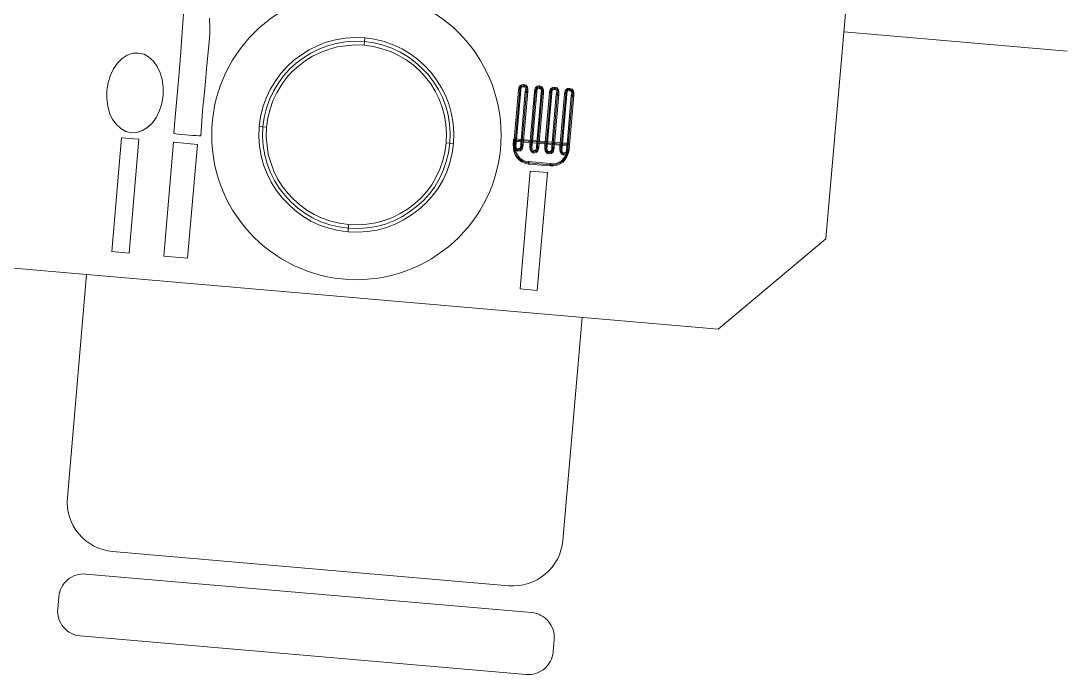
# Model space of a CAD drawing. Header units: millimetres. Extents: x 27 to 3754, y 31 to 1224.
# Drawn here: x 303.7 to 390.5, y 791.9 to 846.2 of the extents above; entities that cross this region are included whole.
import ezdxf

# ---------------------------------------------------------------- set-up
doc = ezdxf.new("R2010")
doc.units = ezdxf.units.MM
doc.layers.add('forniture', color=253, linetype='Continuous', lineweight=9)
doc.styles.add('DIM', font='Arial')

# ---------------------------------------------------------------- blocks, each defined once
blk = doc.blocks.new('b62', base_point=(157.3746, 791.9181))
at = {"layer": 'forniture'}
for p, q in [((370.487288, 828.095672), (377.067031, 904.132074)), ((390.489118, 843.683725), (371.974824, 845.285843)), ((193.042705, 835.168978), (361.555812, 820.586844)), ((361.555812, 820.586844), (370.487288, 828.095672)), ((307.550228, 806.607238), (309.152346, 825.121532)), ((348.650986, 803.05062), (350.253104, 821.564914)), ((344.185248, 799.296206), (311.304642, 802.1415)), ((346.062455, 797.063337), (309.071773, 800.264293)), ((306.749989, 797.359567), (306.838904, 798.387086)), ((345.617878, 791.925742), (308.627196, 795.126699)), ((347.850747, 793.802949), (347.939662, 794.830468))]:
    blk.add_line(p, q, dxfattribs=at)
at = {"layer": 'forniture', "flags": 128}
for points in [[(317.2134, 847.118206), (317.140195, 846.03457), (317.059923, 844.869283), (316.972586, 843.622346), (316.852471, 842.234287), (316.659935, 840.009309), (316.47623, 837.886395), (316.384378, 836.824938), (316.709214, 836.776264), (317.035816, 836.748001), (317.362418, 836.719739), (317.668608, 836.693243), (317.954385, 836.668514), (318.221515, 836.665963), (318.446054, 836.646533), (318.629768, 836.630636), (318.680011, 837.448907), (318.730254, 838.267179), (318.797377, 839.042859), (318.87608, 839.71471), (318.973232, 840.837405), (319.118076, 842.511241), (319.279799, 844.142485), (319.36282, 845.101879), (319.374202, 845.471073), (319.363405, 845.82162), (319.349076, 846.131343), (319.331214, 846.40024)], [(332.175673, 844.157654), (331.39646, 844.183951), (330.671419, 844.123299), (329.922433, 844.023588), (329.225853, 843.816515), (328.546153, 843.56685), (327.901979, 843.252414), (327.293331, 842.873208), (326.720209, 842.429231), (326.186146, 841.961308), (325.708022, 841.426848), (325.285837, 840.825852), (324.923123, 840.199143), (324.599468, 839.548489), (324.374343, 838.848178), (324.188277, 838.123922), (324.080329, 837.351774), (323.46795, 837.404766), (323.579431, 838.217739), (323.772562, 839.023646), (324.042045, 839.761249), (324.372766, 840.493554), (324.779838, 841.157555), (325.246381, 841.795844), (325.768863, 842.367596), (326.350817, 842.913636), (326.964764, 843.354081), (327.61777, 843.77058), (328.306303, 844.122308), (329.030361, 844.409265), (329.808591, 844.609273), (330.601935, 844.746277), (331.408626, 844.799863), (332.228665, 844.770033), (332.175673, 844.157654)], [(330.861479, 828.970654), (330.068919, 829.080368), (329.32425, 829.2682), (328.58488, 829.51727), (327.893401, 829.844458), (327.248046, 830.229351), (326.648816, 830.671949), (326.09571, 831.172253), (325.586962, 831.709848), (325.124339, 832.305149), (324.726486, 832.935976), (324.393404, 833.602329), (324.126859, 834.324621), (323.921552, 835.041614), (323.803195, 835.812779), (323.746075, 836.578645), (323.774139, 837.37827), (323.883854, 838.17083), (324.073453, 838.935912), (324.320756, 839.654869), (324.647944, 840.346348), (325.032837, 840.991703), (325.477202, 841.611346), (325.977505, 842.164452), (326.535513, 842.671433), (327.129048, 843.113644), (327.759875, 843.511497), (328.426228, 843.844579), (329.128107, 844.11289), (329.865512, 844.316431), (330.636677, 844.434788), (331.402543, 844.491907), (332.202169, 844.463844), (332.994729, 844.354129), (333.739398, 844.166297), (334.478768, 843.917227), (335.170247, 843.590039), (335.815602, 843.205146), (336.414832, 842.762548), (336.967938, 842.262244), (337.476686, 841.724649), (337.939309, 841.129348), (338.337162, 840.498521), (338.668477, 839.811755), (338.936789, 839.109876), (339.140329, 838.372471), (339.260453, 837.621718), (339.315806, 836.83544), (339.287742, 836.035814), (339.178028, 835.243254), (338.990195, 834.498585), (338.741125, 833.759215), (338.415704, 833.088148), (338.029044, 832.422381), (337.586446, 831.823151), (337.086143, 831.270045), (336.528135, 830.763064), (335.9346, 830.320853), (335.303773, 829.923), (334.63742, 829.589918), (333.935541, 829.321607), (333.198135, 829.118066), (332.42697, 828.999709), (331.661105, 828.94259), (330.861479, 828.970654)], [(338.981553, 836.06231), (339.00785, 836.841523), (338.948964, 837.586976), (338.847487, 838.315549), (338.640413, 839.012129), (338.390748, 839.69183), (338.078079, 840.356416), (337.698873, 840.965064), (337.253129, 841.517774), (336.764794, 842.053603), (336.230334, 842.531727), (335.64975, 842.952146), (335.023042, 843.31486), (334.372388, 843.638515), (333.651664, 843.865406), (332.94782, 844.049706), (332.175673, 844.157654), (332.228665, 844.770033), (333.041637, 844.658552), (333.827132, 844.467187), (334.585148, 844.195938), (335.317452, 843.865217), (335.981453, 843.458145), (336.59933, 842.993368), (337.171082, 842.470886), (337.700242, 841.931524), (338.179746, 841.293631), (338.596244, 840.640625), (338.946206, 839.93168), (339.233164, 839.207622), (339.433172, 838.429392), (339.571942, 837.65646), (339.623762, 836.829357), (339.593932, 836.009318), (338.981553, 836.06231)], [(312.874387, 836.902452), (312.410196, 837.004317), (311.999194, 837.245537), (311.617437, 837.587055), (311.303984, 838.004923), (311.060601, 838.519556), (310.905933, 839.108774), (310.816036, 839.733518), (310.833502, 840.410667), (310.932618, 841.080751), (311.128498, 841.680766), (311.380317, 842.214243), (311.708487, 842.679417), (312.09083, 843.057641), (312.525578, 843.328503), (312.971908, 843.495535), (313.446697, 843.516146), (313.910889, 843.414281), (314.32189, 843.17306), (314.703647, 842.831543), (315.015334, 842.393262), (315.258718, 841.878629), (315.415152, 841.309824), (315.505048, 840.68508), (315.487583, 840.00793), (315.388467, 839.337846), (315.192586, 838.737832), (314.939001, 838.183942), (314.610831, 837.718768), (314.230255, 837.360957), (313.795506, 837.090095), (313.349177, 836.923063), (312.874387, 836.902452)], [(345.178729, 840.420629), (344.797189, 836.0115), (344.593062, 836.029164), (344.974603, 840.438293), (345.020727, 840.495998), (345.085498, 840.531524), (345.143203, 840.4854), (345.178729, 840.420629)], [(344.934976, 835.464874), (344.775208, 835.51983), (344.704156, 835.649371), (344.677462, 835.816205), (344.695126, 836.020332), (345.076666, 840.429461), (345.092563, 840.613175), (345.143987, 840.732118), (345.232703, 840.806703), (345.39777, 840.812984), (345.557539, 840.758028), (345.630357, 840.648899), (345.658818, 840.502478), (345.64292, 840.318764), (345.26138, 835.909635), (345.245483, 835.725921), (345.192293, 835.586566), (345.10181, 835.491568), (344.934976, 835.464874)], [(345.388938, 840.710921), (345.24605, 840.723286), (345.222105, 840.684227), (345.174214, 840.606109), (345.178729, 840.420629), (344.974603, 840.438293), (345.010913, 840.62024), (345.065869, 840.780008), (345.219356, 840.89012), (345.406602, 840.915047), (345.464308, 840.868923), (345.479421, 840.805919), (345.453709, 840.746447), (345.388938, 840.710921)], [(345.159317, 835.918467), (345.540857, 840.327596), (345.744984, 840.309932), (345.363443, 835.900803), (345.317319, 835.843098), (345.254315, 835.827984), (345.194843, 835.853696), (345.159317, 835.918467)], [(345.388938, 840.710921), (345.39777, 840.812984), (345.406602, 840.915047), (345.464308, 840.868923), (345.479421, 840.805919), (345.453709, 840.746447), (345.388938, 840.710921)], [(345.540857, 840.327596), (345.577167, 840.509543), (345.545174, 840.615139), (345.509648, 840.67991), (345.388938, 840.710921), (345.406602, 840.915047), (345.60543, 840.836146), (345.715541, 840.682659), (345.740468, 840.495412), (345.744984, 840.309932), (345.698859, 840.252227), (345.635855, 840.237114), (345.576383, 840.262825), (345.540857, 840.327596)], [(346.503784, 840.285401), (346.122244, 835.876272), (345.918117, 835.893936), (346.299657, 840.303065), (346.345782, 840.36077), (346.410553, 840.396296), (346.468258, 840.350172), (346.503784, 840.285401)], [(346.237852, 835.311), (346.098497, 835.36419), (346.029211, 835.514144), (346.002517, 835.680977), (346.02018, 835.885104), (346.401721, 840.294233), (346.417618, 840.477947), (346.469042, 840.59689), (346.557758, 840.671475), (346.702413, 840.679523), (346.862181, 840.624566), (346.935, 840.515437), (346.96346, 840.369016), (346.947563, 840.185303), (346.564256, 835.755761), (346.548359, 835.572047), (346.495169, 835.432691), (346.404686, 835.337694), (346.237852, 835.311)], [(346.693581, 840.577459), (346.591518, 840.586291), (346.54716, 840.548999), (346.499269, 840.470881), (346.503784, 840.285401), (346.299657, 840.303065), (346.335968, 840.485012), (346.390924, 840.64478), (346.523998, 840.756658), (346.711245, 840.781586), (346.76895, 840.735461), (346.784063, 840.672457), (346.758351, 840.612985), (346.693581, 840.577459)], [(346.462193, 835.764593), (346.845499, 840.194134), (347.049626, 840.176471), (346.666319, 835.746929), (346.620195, 835.689224), (346.557191, 835.67411), (346.497719, 835.699822), (346.462193, 835.764593)], [(346.693581, 840.577459), (346.702413, 840.679523), (346.711245, 840.781586), (346.76895, 840.735461), (346.784063, 840.672457), (346.758351, 840.612985), (346.693581, 840.577459)], [(346.845499, 840.194134), (346.88181, 840.376082), (346.849816, 840.481678), (346.81429, 840.546448), (346.693581, 840.577459), (346.711245, 840.781586), (346.910072, 840.702684), (347.020183, 840.549197), (347.045111, 840.361951), (347.049626, 840.176471), (347.003501, 840.118765), (346.940497, 840.103652), (346.881026, 840.129364), (346.845499, 840.194134)], [(347.750721, 840.198064), (347.369181, 835.788935), (347.165054, 835.806599), (347.546595, 840.215728), (347.592719, 840.273433), (347.65749, 840.308959), (347.715195, 840.262835), (347.750721, 840.198064)], [(347.506968, 835.242309), (347.367613, 835.295499), (347.276148, 835.426806), (347.249454, 835.59364), (347.267118, 835.797767), (347.648658, 840.206896), (347.664555, 840.39061), (347.715979, 840.509553), (347.825108, 840.582371), (347.969762, 840.590419), (348.129531, 840.535463), (348.202349, 840.426334), (348.23081, 840.279913), (348.214912, 840.096199), (347.833372, 835.68707), (347.817475, 835.503356), (347.764285, 835.364), (347.673802, 835.269003), (347.506968, 835.242309)], [(347.960931, 840.488356), (347.838455, 840.498954), (347.794097, 840.461662), (347.746206, 840.383544), (347.750721, 840.198064), (347.546595, 840.215728), (347.582905, 840.397675), (347.637861, 840.557443), (347.811761, 840.665788), (347.978594, 840.692482), (348.036299, 840.646358), (348.051413, 840.583354), (348.025701, 840.523882), (347.960931, 840.488356)], [(347.960931, 840.488356), (347.969762, 840.590419), (347.978594, 840.692482), (348.036299, 840.646358), (348.051413, 840.583354), (348.025701, 840.523882), (347.960931, 840.488356)], [(348.112849, 840.105031), (348.149159, 840.286978), (348.117166, 840.392574), (348.08164, 840.457345), (347.960931, 840.488356), (347.978594, 840.692482), (348.177422, 840.61358), (348.287533, 840.460094), (348.31246, 840.272847), (348.316976, 840.087367), (348.270851, 840.029662), (348.207847, 840.014548), (348.148375, 840.04026), (348.112849, 840.105031)], [(348.995892, 840.090314), (348.614352, 835.681185), (348.410225, 835.698849), (348.791765, 840.107978), (348.83789, 840.165683), (348.90266, 840.201209), (348.960366, 840.155085), (348.995892, 840.090314)], [(348.752139, 835.134559), (348.592371, 835.189515), (348.521319, 835.319057), (348.494624, 835.485891), (348.512288, 835.690017), (348.893828, 840.099146), (348.909726, 840.28286), (348.96115, 840.401803), (349.049866, 840.476388), (349.214933, 840.482669), (349.374701, 840.427713), (349.44752, 840.318584), (349.475981, 840.172163), (349.460083, 839.988449), (349.078543, 835.57932), (349.062646, 835.395606), (349.009455, 835.256251), (348.918973, 835.161253), (348.752139, 835.134559)], [(349.206101, 840.380606), (349.063213, 840.392971), (349.039267, 840.353912), (348.991377, 840.275794), (348.995892, 840.090314), (348.791765, 840.107978), (348.828075, 840.289925), (348.883032, 840.449694), (349.036519, 840.559805), (349.223765, 840.584732), (349.28147, 840.538608), (349.296584, 840.475604), (349.270872, 840.416132), (349.206101, 840.380606)], [(349.206101, 840.380606), (349.214933, 840.482669), (349.223765, 840.584732), (349.28147, 840.538608), (349.296584, 840.475604), (349.270872, 840.416132), (349.206101, 840.380606)], [(349.35802, 839.997281), (349.39433, 840.179229), (349.362337, 840.284824), (349.326811, 840.349595), (349.206101, 840.380606), (349.223765, 840.584732), (349.422592, 840.505831), (349.532703, 840.352344), (349.557631, 840.165097), (349.562146, 839.979617), (349.516022, 839.921912), (349.453018, 839.906799), (349.393546, 839.932511), (349.35802, 839.997281)], [(347.731309, 835.695902), (348.112849, 840.105031), (348.316976, 840.087367), (347.935435, 835.678238), (347.889311, 835.620533), (347.826307, 835.605419), (347.766835, 835.631131), (347.731309, 835.695902)], [(348.97648, 835.588152), (349.35802, 839.997281), (349.562146, 839.979617), (349.180606, 835.570488), (349.134482, 835.512783), (349.071477, 835.49767), (349.012006, 835.523381), (348.97648, 835.588152)], [(324.080329, 837.351774), (324.054031, 836.572561), (324.114684, 835.847521), (324.214395, 835.098535), (324.423234, 834.422367), (324.671133, 833.722255), (324.985569, 833.078081), (325.364775, 832.469433), (325.810519, 831.916723), (326.298854, 831.380894), (326.833314, 830.90277), (327.413898, 830.482351), (328.040606, 830.119637), (328.69126, 829.795982), (329.411984, 829.569091), (330.115828, 829.384791), (330.887975, 829.276843), (330.834983, 828.664464), (330.022011, 828.775945), (329.236516, 828.96731), (328.4785, 829.238559), (327.746196, 829.56928), (327.082195, 829.976352), (326.464318, 830.441129), (325.892566, 830.963611), (325.363406, 831.502973), (324.883902, 832.140866), (324.467403, 832.793872), (324.115675, 833.482404), (323.830484, 834.226875), (323.62871, 834.984693), (323.491706, 835.778037), (323.43812, 836.584728), (323.46795, 837.404766), (324.080329, 837.351774)], [(311.238475, 827.028622), (312.056314, 836.479672), (313.485198, 836.356024), (312.66736, 826.904974), (311.238475, 827.028622)], [(315.545541, 826.655913), (316.36338, 836.106963), (318.343405, 835.935624), (317.525567, 826.484574), (315.545541, 826.655913)], [(330.887975, 829.276843), (331.667188, 829.250545), (332.392228, 829.311198), (333.141214, 829.410909), (333.837794, 829.617982), (334.517495, 829.867647), (335.161669, 830.182083), (335.770317, 830.561289), (336.343438, 831.005267), (336.877501, 831.473189), (337.355626, 832.007649), (337.776045, 832.588233), (338.140525, 833.235354), (338.462414, 833.865595), (338.689305, 834.586319), (338.873604, 835.290163), (338.981553, 836.06231), (339.593932, 836.009318), (339.482451, 835.196346), (339.291086, 834.410851), (339.019837, 833.652835), (338.690882, 832.940943), (338.282044, 832.25653), (337.817267, 831.638653), (337.294784, 831.066901), (336.712831, 830.520861), (336.098884, 830.080416), (335.445877, 829.663917), (334.757345, 829.312189), (334.033287, 829.025232), (333.255057, 828.825224), (332.461713, 828.68822), (331.655021, 828.634634), (330.834983, 828.664464), (330.887975, 829.276843)], [(344.543405, 835.930633), (344.5752, 836.298061), (344.779327, 836.280397), (344.747532, 835.912969), (344.701407, 835.855264), (344.638403, 835.840151), (344.578931, 835.865863), (344.543405, 835.930633)], [(345.800752, 834.299984), (345.518507, 834.365539), (345.239796, 834.471919), (345.029388, 834.65465), (344.839393, 834.835615), (344.695522, 835.074285), (344.596009, 835.350248), (344.559501, 835.641324), (344.543405, 835.930633), (344.747532, 835.912969), (344.722802, 835.627193), (344.762843, 835.376942), (344.865889, 835.141804), (344.972467, 834.947492), (345.121637, 834.77006), (345.335578, 834.628154), (345.532639, 834.52884), (345.818415, 834.50411), (345.876121, 834.457986), (345.891234, 834.394981), (345.865522, 834.33551), (345.800752, 834.299984)], [(344.5752, 836.298061), (344.686095, 836.391292), (344.808571, 836.380694), (344.992285, 836.364796), (345.216824, 836.345366), (345.482188, 836.322403), (345.788378, 836.295907), (346.11498, 836.267645), (346.441582, 836.239382), (346.809009, 836.207587), (347.156024, 836.177559), (347.503039, 836.14753), (347.850054, 836.117502), (348.176656, 836.089239), (348.462433, 836.06451), (348.727797, 836.041547), (348.952336, 836.022117), (349.115637, 836.007985), (349.097973, 835.803859), (348.934672, 835.81799), (348.710133, 835.83742), (348.444769, 835.860383), (348.158992, 835.885113), (347.83239, 835.913375), (347.485375, 835.943404), (347.13836, 835.973432), (346.791346, 836.003461), (346.423918, 836.035256), (346.097316, 836.063518), (345.770714, 836.091781), (345.464524, 836.118276), (345.19916, 836.141239), (344.974621, 836.16067), (344.790907, 836.176567), (344.668431, 836.187166), (344.779327, 836.280397), (344.668431, 836.187166), (344.610726, 836.23329), (344.5752, 836.298061), (344.621325, 836.355766), (344.686095, 836.391292), (344.5752, 836.298061)], [(344.797189, 836.0115), (344.759112, 835.80914), (344.787573, 835.662719), (344.823099, 835.597948), (344.943808, 835.566937), (344.926144, 835.362811), (344.727317, 835.441712), (344.620739, 835.636024), (344.595811, 835.823271), (344.593062, 836.029164), (344.639187, 836.086869), (344.703958, 836.122395), (344.761663, 836.07627), (344.797189, 836.0115)], [(349.106805, 835.905922), (348.943504, 835.920053), (348.718965, 835.939484), (348.453601, 835.962447), (348.167824, 835.987176), (347.841222, 836.015438), (347.494207, 836.045467), (347.147192, 836.075496), (346.800177, 836.105524), (346.43275, 836.137319), (346.106148, 836.165582), (345.779546, 836.193844), (345.473356, 836.22034), (345.207992, 836.243303), (344.983453, 836.262733), (344.799739, 836.27863), (344.677263, 836.289229), (344.645468, 835.921801), (344.641152, 835.634258), (344.679426, 835.363595), (344.780706, 835.108045), (344.90593, 834.891554), (345.075513, 834.712355), (345.287687, 834.550036), (345.525573, 834.447189), (345.809584, 834.402047), (347.605895, 834.246605), (347.893439, 834.242288), (348.165869, 834.300975), (348.401006, 834.404021), (348.617497, 834.529245), (348.778049, 834.721007), (348.919955, 834.934948), (349.022803, 835.172834), (349.067945, 835.456844), (349.106805, 835.905922)], [(344.943808, 835.566937), (345.068051, 835.576751), (345.114175, 835.634456), (345.163832, 835.732987), (345.159317, 835.918467), (345.363443, 835.900803), (345.327133, 835.718856), (345.270411, 835.538675), (345.13557, 835.406385), (344.926144, 835.362811), (344.868439, 835.408935), (344.832913, 835.473706), (344.879038, 835.531411), (344.943808, 835.566937)], [(346.122244, 835.876272), (346.084167, 835.673912), (346.112628, 835.527491), (346.165034, 835.420128), (346.246684, 835.413063), (346.22902, 835.208936), (346.03196, 835.308251), (345.945794, 835.500796), (345.920866, 835.688043), (345.918117, 835.893936), (345.964242, 835.951641), (346.029012, 835.987167), (346.086718, 835.941043), (346.122244, 835.876272)], [(347.369181, 835.788935), (347.331104, 835.586575), (347.361331, 835.460566), (347.415504, 835.373616), (347.5158, 835.344372), (347.498136, 835.140245), (347.319722, 835.217381), (347.190965, 835.393047), (347.167803, 835.600706), (347.165054, 835.806599), (347.211179, 835.864304), (347.27595, 835.89983), (347.333655, 835.853705), (347.369181, 835.788935)], [(348.614352, 835.681185), (348.576275, 835.478825), (348.604736, 835.332404), (348.640262, 835.267633), (348.760971, 835.236622), (348.743307, 835.032496), (348.54448, 835.111398), (348.437902, 835.30571), (348.412974, 835.492956), (348.410225, 835.698849), (348.45635, 835.756554), (348.52112, 835.79208), (348.578825, 835.745956), (348.614352, 835.681185)], [(349.115637, 836.007985), (349.208868, 835.89709), (349.170008, 835.448012), (348.965882, 835.465676), (349.004742, 835.914754), (349.097973, 835.803859), (349.004742, 835.914754), (349.050866, 835.972459), (349.115637, 836.007985), (349.173342, 835.961861), (349.208868, 835.89709), (349.115637, 836.007985)], [(344.943808, 835.566937), (344.934976, 835.464874), (344.926144, 835.362811), (344.868439, 835.408935), (344.832913, 835.473706), (344.879038, 835.531411), (344.943808, 835.566937)], [(346.246684, 835.413063), (346.370926, 835.422877), (346.417051, 835.480582), (346.466708, 835.579113), (346.462193, 835.764593), (346.666319, 835.746929), (346.630009, 835.564981), (346.573286, 835.3848), (346.438446, 835.25251), (346.22902, 835.208936), (346.171315, 835.255061), (346.135789, 835.319831), (346.181914, 835.377537), (346.246684, 835.413063)], [(346.246684, 835.413063), (346.237852, 835.311), (346.22902, 835.208936), (346.171315, 835.255061), (346.135789, 835.319831), (346.181914, 835.377537), (346.246684, 835.413063)], [(347.5158, 835.344372), (347.640043, 835.354186), (347.686167, 835.411891), (347.735824, 835.510422), (347.731309, 835.695902), (347.935435, 835.678238), (347.899125, 835.496291), (347.842402, 835.31611), (347.707562, 835.18382), (347.498136, 835.140245), (347.440431, 835.18637), (347.404905, 835.251141), (347.45103, 835.308846), (347.5158, 835.344372)], [(347.5158, 835.344372), (347.506968, 835.242309), (347.498136, 835.140245), (347.440431, 835.18637), (347.404905, 835.251141), (347.45103, 835.308846), (347.5158, 835.344372)], [(349.170008, 835.448012), (349.104453, 835.165768), (348.999839, 834.907469), (348.856167, 834.673116), (348.673436, 834.462708), (348.434766, 834.318838), (348.179216, 834.217558), (347.886373, 834.160637), (347.597063, 834.144542), (347.614727, 834.348668), (347.900504, 834.323938), (348.152521, 834.384392), (348.367246, 834.489204), (348.561558, 834.595783), (348.699931, 834.768898), (348.840071, 834.962426), (348.941152, 835.179899), (348.965882, 835.465676), (349.012006, 835.523381), (349.076777, 835.558907), (349.134482, 835.512783), (349.170008, 835.448012)], [(348.760971, 835.236622), (348.885213, 835.246436), (348.931338, 835.304142), (348.980995, 835.402672), (348.97648, 835.588152), (349.180606, 835.570488), (349.144296, 835.388541), (349.087573, 835.20836), (348.952733, 835.07607), (348.743307, 835.032496), (348.685602, 835.07862), (348.650076, 835.143391), (348.6962, 835.201096), (348.760971, 835.236622)], [(348.760971, 835.236622), (348.752139, 835.134559), (348.743307, 835.032496), (348.685602, 835.07862), (348.650076, 835.143391), (348.6962, 835.201096), (348.760971, 835.236622)], [(347.597063, 834.144542), (345.800752, 834.299984), (345.818415, 834.50411), (347.614727, 834.348668), (347.672433, 834.302543), (347.687546, 834.239539), (347.661834, 834.180068), (347.597063, 834.144542)], [(345.109318, 823.933114), (345.955419, 833.710766), (347.384303, 833.587119), (346.538203, 823.809467), (345.109318, 823.933114)]]:
    blk.add_lwpolyline(points, dxfattribs=at)
at = {"layer": 'forniture'}
blk.add_circle((331.530941, 836.707042), 12.006524, dxfattribs=at)
for centre, major_axis, start_param, end_param in [((311.660304, 806.251576), (3.157753, 2.654772), 2.35619449, 3.926990817), ((344.54091, 803.406282), (3.157753, 2.654772), 3.926990817, 5.497787144), ((308.893942, 798.209255), (-1.327386, 1.578877), 5.497787144, 7.068583471), ((308.805027, 797.181736), (-1.327386, 1.578877), 0.785398163, 2.35619449), ((345.884624, 795.008299), (1.578877, 1.327386), 5.497787144, 7.068583471), ((345.795709, 793.98078), (-1.327386, 1.578877), 2.35619449, 3.926990817)]:
    blk.add_ellipse(centre, major_axis=major_axis, ratio=1, start_param=start_param, end_param=end_param, dxfattribs=at)
at = {"layer": 'forniture', "style": 'DIM', "flags": 1}
for tag, p, height in [('XVALUE', (266.677508, 871.595856), 0.000107), ('YVALUE', (266.677508, 871.595856), 0.000107), ('XVALUE', (279.133453, 861.968266), 0.000152), ('YVALUE', (279.133453, 861.968266), 0.000152)]:
    blk.add_attdef(tag, p, '', height=height, rotation=265.05428, dxfattribs=at)

msp = doc.modelspace()

# ---------------------------------------------------------------- block references
at = {"linetype": 'ByBlock'}
msp.add_blockref('b62', (157.375, 791.918), dxfattribs=at)

doc.saveas('drawing.dxf')
